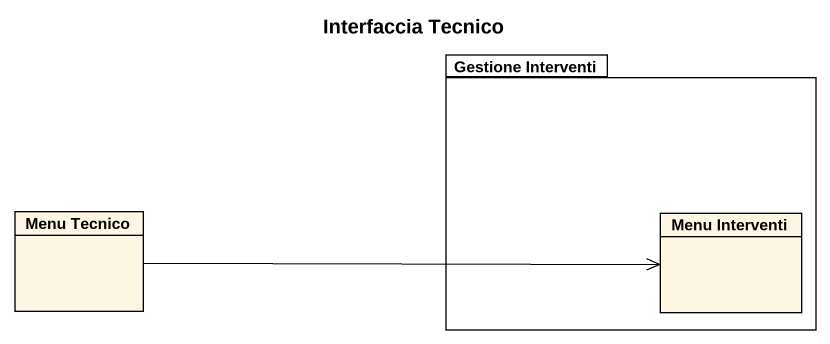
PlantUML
@startuml
title Interfaccia Tecnico
hide circle
hide empty members
package "Gestione Interventi" as Gestione_Interventi {
  class "Menu Interventi" as Menu_Interventi
}
class "Menu Tecnico" as Menu_Tecnico
Menu_Tecnico -right-> Menu_Interventi
@enduml
